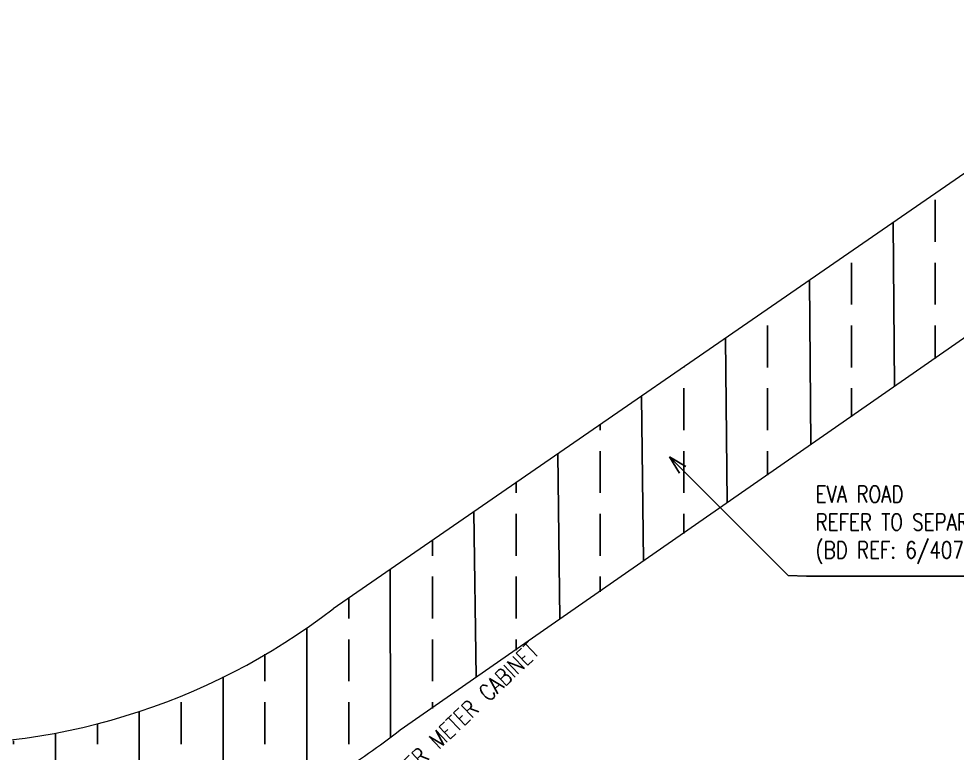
# Model space of a CAD drawing. Header units: millimetres. Extents: x 833779156 to 834921471, y 817530835 to 818378701.
# Drawn here: x 834156242 to 834212251, y 817955820 to 817999690 of the extents above; entities that cross this region are included whole.
import ezdxf

# ---------------------------------------------------------------- set-up
doc = ezdxf.new("R2010")
doc.units = ezdxf.units.MM
doc.header["$LTSCALE"] = 1000
doc.header["$MEASUREMENT"] = 0
for name, color, linetype in [('BD02T', 7, 'Continuous'), ('MGD043_1', 2, 'Continuous'), ('VPA060_Hatch_EVA', 253, 'Continuous'), ('VPA064_C10', 10, 'Continuous')]:
    doc.layers.add(name, color=color, linetype=linetype)
doc.layers.add('DLNEVA', color=1, linetype='Continuous', lineweight=5)
doc.styles.add('1_2.5mm', font='arial.ttf', dxfattribs={"width": 0.8, "height": 0.0025})
doc.styles.add('ROMANS', font='romans.shx', dxfattribs={"width": 0.8, "height": 2.5})
doc.styles.get("Standard").update_dxf_attribs({"font": 'txt.shx', "width": 0.8})
doc.styles.add('Style-Arial', font='arial.ttf', dxfattribs={"width": 0.8})
doc.dimstyles.get("Standard").update_dxf_attribs({"dimtxt": 0.18, "dimasz": 0.18, "dimexe": 0.18, "dimexo": 0.06249999999999999, "dimgap": 0.09, "dimtad": 0, "dimtih": 1, "dimtoh": 1, "dimdec": 4, "dimzin": 1, "dimdsep": 46, "dimtxsty": '1_2.5mm', "dimcen": 0, "dimadec": 0, "dimazin": 0, "dimtfac": 1, "dimtdec": 4, "dimtofl": 0, "dimtmove": 0, "dimatfit": 3, "dimfxl": 0, "dimtolj": 1, "dimtzin": 1, "dimarcsym": 0})
pattern_1 = [(90, (143431.7760441303, 138864.3535926342), (-5000, 8.881784197001252e-13), []), (90, (145931.776039958, 141364.3535884619), (-5000, 8.881784197001252e-13), [2500, -1250])]

# ---------------------------------------------------------------- blocks, each defined once
blk = doc.blocks.new('TerminatorOpen_0.5')
at = {"color": 0, "linetype": 'ByBlock', "lineweight": -2}
for q in [(-1, 0.25), (-1, 0), (-1, -0.25)]:
    blk.add_line((0, 0), q, dxfattribs=at)
blk = doc.blocks.new('eva')
at = {"layer": 'VPA060_Hatch_EVA'}
h = blk.add_hatch(dxfattribs=at)
h.set_pattern_fill('ANSI33', color=10, scale=20000, angle=45)
h.set_pattern_definition(pattern_1)
edge = h.paths.add_edge_path()
edge.add_line((0, -212.0116230249405), (-652.7803392410278, -8444.174595475197))
edge.add_arc((2858.848594259067, 38124.28570373174), 46700.67486027806, 222.6374605973969, 265.68760821411036, ccw=False)
edge.add_arc((-46884.76997270624, -8358.69649249312), 21384.88830563288, 43.98047564652187, 80.23169808891593)
edge.add_arc((-46480.29331826578, -6009.277706371489), 19000.90634333354, 80.23169808813711, 107.8874005977022)
edge.add_arc((-45156.60438109419, -7896.49440825425), 21214.3689637397, 109.7243968952458, 140.1851059660185)
edge.add_line((-61451.72397255898, 5687.265308022499), (-139503.9641624689, -89010.20621824265))
edge.add_arc((-128978.5858966997, -96865.09195549843), 13133.27139683299, 143.2667333616969, 224.1560881800083)
edge.add_line((-138400.981965065, -106013.9317679405), (-143877.8420253992, -112690.8239990473))
edge.add_arc((-129035.6066959311, -96381.40578334466), 22051.96299901675, 133.9393458486552, 227.6965282070973, ccw=False)
edge.add_line((-144337.3861476183, -80502.34354019165), (-49956.40951395035, 30125.87083613873))
edge.add_arc((-72955.1922498306, 50714.55566780462), 30868.07331904427, 318.164853910603, 344.7138417723223)
edge.add_arc((-141.126472639553, 39297.86308165631), 43162.77197159677, 143.371512455795, 175.6436310903435, ccw=False)
edge.add_line((-34780.15446746349, 65049.80716061592), (71214.15013074875, 219862.8083590269))
edge.add_arc((59111.24400215875, 228171.4176868357), 14680.37212469811, 325.530516560551, 441.8752828597391)
edge.add_line((61185.99619269371, 242704.4397079945), (56866.86629474163, 243013.4347206354))
edge.add_line((56866.86629474163, 243013.4347206354), (35151.2167993784, 242570.4418720007))
edge.add_arc((33660.6614104886, 216356.3337437681), 26256.45102305374, 86.74561992135946, 108.2332682315992)
edge.add_arc((22944.91366895323, 311134.627382206), 69884.91206765431, 256.4376602336344, 272.0504623077489, ccw=False)
edge.add_arc((20000.80366445264, 298930.0410192751), 57330.24313498876, 247.6517326497046, 256.4376602339501, ccw=False)
edge.add_arc((74257.61750419176, 430905.0332465244), 200022.9213683957, 245.13888133138119, 247.6517326497143, ccw=False)
edge.add_arc((-15991.8322146734, 236133.2497307227), 14641.95891826012, 65.13888133169594, 97.42870846330428)
edge.add_arc((-16982.26719945602, 243729.375129446), 6981.535788157576, 97.42870846204188, 156.0327331355538)
edge.add_arc((-12957.59098035481, 241940.2282162149), 11385.97279482749, 156.032733136065, 184.476925668179)
edge.add_line((-24308.82346630096, 241051.4664176702), (-30989.71563577652, 240757.4711564779))
edge.add_line((-30989.71563577652, 240757.4711564779), (-31217.43984901905, 245932.3876072168))
edge.add_arc((-40588.33254705704, 244831.349767536), 9435.354486321681, 6.701272228476181, 67.32268872360504)
edge.add_arc((-40009.61362600383, 246216.3621730021), 7934.296541777258, 67.32268872443629, 89.42198250140318)
edge.add_line((-39929.57135260105, 254150.2549657822), (-48134.43892121315, 254209.2540134192))
edge.add_line((-48134.43892121315, 254209.2540134192), (-47949.44190704823, 261268.3900746107))
edge.add_line((-47949.44190704823, 261268.3900746107), (-29003.72459673882, 261268.3900746107))
edge.add_arc((-27185.71252028849, 214404.8969154554), 46898.74368240918, 65.12347902739992, 92.22160587829012, ccw=False)
edge.add_arc((26348.78057454246, 318762.8411756472), 70451.34075488814, 241.3245794765194, 265.4778873406329)
edge.add_arc((23306.39671290788, 280295.4999032029), 31863.87589734366, 265.4778873408373, 287.9115903423906)
edge.add_line((33106.10336065292, 249975.9956721067), (84186.42534041405, 250689.3108272552))
edge.add_arc((81726.49467156481, 270497.829910339), 19960.67852455014, 277.0790617935053, 326.817393815436)
edge.add_line((98432.19540500641, 259573.1674365997), (111852.9787659645, 282081.8041089773))
edge.add_arc((1534240.325233834, -396196.1751264866), 1575832.091470297, 152.8267636218526, 154.5054470916123, ccw=False)
edge.add_arc((420354.7249086449, 175605.6850843428), 323754.4189785417, 142.7881418440753, 152.8267636217373, ccw=False)
edge.add_line((162515.161067605, 371400.6878969669), (183740.9458428621, 401913.3995039463))
edge.add_arc((174771.3715181572, 407292.6050969377), 10458.92520185868, 329.0481704107807, 409.69456530419)
edge.add_line((181536.8540287018, 415268.6544183493), (186266.7776942253, 422277.5412920713))
edge.add_line((186266.7776942253, 422277.5412920713), (209660.4001148939, 406040.8033611774))
edge.add_line((209660.4001148939, 406040.8033611774), (204893.4770822525, 399428.9100888968))
edge.add_arc((198450.0337577013, 391570.3099584221), 10162.45826005693, 50.65090146525198, 116.8868187564158)
edge.add_arc((199271.710971552, 389949.7718028679), 11979.40552328953, 116.8868187559653, 145.9111986577304)
edge.add_line((189350.7279256582, 396663.9547088146), (157880.2358778715, 351461.6843007803))
edge.add_line((157880.2358778715, 351461.6843007803), (146780.4150360823, 335288.945338726))
edge.add_line((146780.4150360823, 335288.945338726), (137175.5700640678, 316600.2469851971))
edge.add_arc((-1354780.611562736, 1029160.468450455), 1653382.99165954, 333.2616954256467, 334.4707981192207, ccw=False)
edge.add_arc((-91638.97034830271, 392807.9774774287), 239002.809905897, 327.90561515866466, 333.26169542532995, ccw=False)
edge.add_arc((-1550806.132997138, 1307942.550414054), 1961396.520744552, 326.84242716552615, 327.9056151586524, ccw=False)
edge.add_arc((-2484842.081978023, 1918171.204870181), 3077103.545329392, 324.0057413763368, 326.8424271655524, ccw=False)
edge.add_arc((210923.7041237357, -40004.58981773554), 254803.6587233386, 144.0057413764774, 149.3006585158399)
edge.add_arc((-310655.1981216912, 269678.1915161849), 351783.4960386605, 323.2003721761565, 329.30065851574346, ccw=False)
edge.add_arc((2712.523241872943, 37863.79148485447), 38059.66564198751, 146.3498902589446, 199.5738987887642)
edge.add_arc((3392.205975239718, 38105.46678550218), 38781.03626031078, 199.573898789001, 227.8816430212352)
edge.add_arc((1746.843595840102, 36285.68058027762), 36327.70399739383, 227.8816430211475, 267.2438286656088)
edge.add_line((0, 0), (0, -212.0116230249405))
h = blk.add_hatch(dxfattribs=at)
h.set_pattern_fill('ANSI33', color=10, scale=20000, angle=45)
h.set_pattern_definition(pattern_1)
edge = h.paths.add_edge_path()
edge.add_arc((288344.5847652453, 213104.5521739507), 10429.16974709395, -33.44364801684469, 33.85006222361898, ccw=False)
edge.add_arc((168259.1000681264, 270866.8028722106), 143596.0655646074, 324.0291421861187, 333.7504345711047, ccw=False)
edge.add_arc((199388.5447466871, 248274.1196037893), 105132.1647839693, 312.9261181982473, 324.0291421861175, ccw=False)
edge.add_arc((180064.3033917463, 269050.479167759), 133506.1567603437, 302.43567955123876, 312.9261181982723, ccw=False)
edge.add_arc((15508.81962957449, 527991.8691199496), 440310.9003132667, 297.9951991787839, 302.4356795512404, ccw=False)
edge.add_arc((389072.3295267103, -174720.9493021229), 355525.138768503, 117.9951991787842, 122.140188173572)
edge.add_line((199935.5746507645, 126319.5998791456), (169942.9320693016, 108041.7043689489))
edge.add_line((169942.9320693016, 108041.7043689489), (138540.3799414635, 85513.85546958447))
edge.add_line((138540.3799414635, 85513.85546958447), (26302.48659849167, 8029.735994696617))
edge.add_arc((1671.990650274725, 40543.43327013365), 40789.72715248158, 267.65076009106554, 307.1454630415203, ccw=False)
edge.add_line((0, -212.0116230249405), (-652.7803392410278, -8444.174595475197))
edge.add_arc((3012.750785476925, 35755.03676937024), 44350.9459166381, 265.2591924491077, 307.9651065731816)
edge.add_line((30296.63038253784, 789.3919471502304), (126901.0880589485, 68043.88232266903))
edge.add_line((126901.0880589485, 68043.88232266903), (180455.8264017105, 105497.7026108503))
edge.add_line((180455.8264017105, 105497.7026108503), (219948.5954046249, 128989.9172309637))
edge.add_line((219948.5954046249, 128989.9172309637), (235066.9843554497, 137832.5622800589))
edge.add_arc((85454.09959293745, 410422.9140912714), 310949.3772103771, 298.7604515179632, 303.9239517256918)
edge.add_arc((185311.4599873321, 261953.5921359181), 132023.0460379686, 303.9239517257569, 314.2024070419958)
edge.add_arc((194754.4105968175, 252244.0090988581), 118478.8473179726, 314.202407041986, 324.381291361864)
edge.add_arc((170100.5679770602, 269906.6059820277), 148806.7104899324, 324.3812913618501, 332.7235388347009)
edge.add_arc((177391.6949244813, 266147.1673330466), 140603.4238852316, 332.7235388346953, 337.7011765207907)
edge.add_line((307480.4446697235, 212797.0033410788), (297005.9903047085, 218913.823702693))
at = {"layer": 'DLNEVA'}
for p, q in [((138540.3799414635, 85513.85546958447), (26302.48659849167, 8029.735994696617)), ((30296.63038253784, 789.3919471502304), (89374.91889967214, 41918.75887333034))]:
    blk.add_line(p, q, dxfattribs=at)
for centre, radius, start, end in [((2475.447380606358, 38984.88186377013), 39063.3953166678, 266.3667319310279, 307.5864823256136), ((3012.750785476925, 35755.03676937024), 44350.9459166381, 301.8867231932369, 307.9651065731816)]:
    blk.add_arc(centre, radius, start, end, dxfattribs=at)

msp = doc.modelspace()

# ---------------------------------------------------------------- block references
at = {"layer": 'VPA064_C10'}
msp.add_blockref('eva', (834148712.107599, 817956423.5685326), dxfattribs=at)

# ---------------------------------------------------------------- texts
at = {"layer": 'BD02T', "width": 0.8}
msp.add_text('WATER METER CABINET', height=1000, rotation=43.68763287829633, dxfattribs=at).set_placement((834178374.0136709, 817953197.8991611))
at = {"layer": 'MGD043_1', "insert": (834203800.2017738, 817971793.6437573), "char_height": 1000, "width": 22873.65179669857, "attachment_point": 1, "style": 'ROMANS'}
msp.add_mtext('EVA ROAD\\PREFER TO SEPARATE SUBMISSION\\P(BD REF: 6/4075/14)', dxfattribs=at)

# ---------------------------------------------------------------- leaders
at = {"layer": 'MGD043_1', "annotation_type": 0, "has_hookline": 1, "hookline_direction": 0, "text_width": 20190.47619047618}
msp.add_leader([(834195088.7530563, 817973527.066041), (834202157.6013095, 817966434.0172274), (834203252.6013095, 817966388.9004359)], dimstyle='Standard', override={"dimscale": 100, "dimtxt": 10.9520092847872, "dimasz": 10.95, "dimexe": 15, "dimexo": 5, "dimgap": 5.476004642393601, "dimtad": 1, "dimtih": 0, "dimtoh": 0, "dimzin": 11, "dimtxsty": 'Style-Arial', "dimadec": 4, "dimazin": 3, "dimatfit": 1, "dimldrblk": 'TerminatorOpen_0.5', "dimfrac": 2, "dimtolj": 0, "dimtzin": 11}, dxfattribs=at)

doc.saveas('drawing.dxf')
